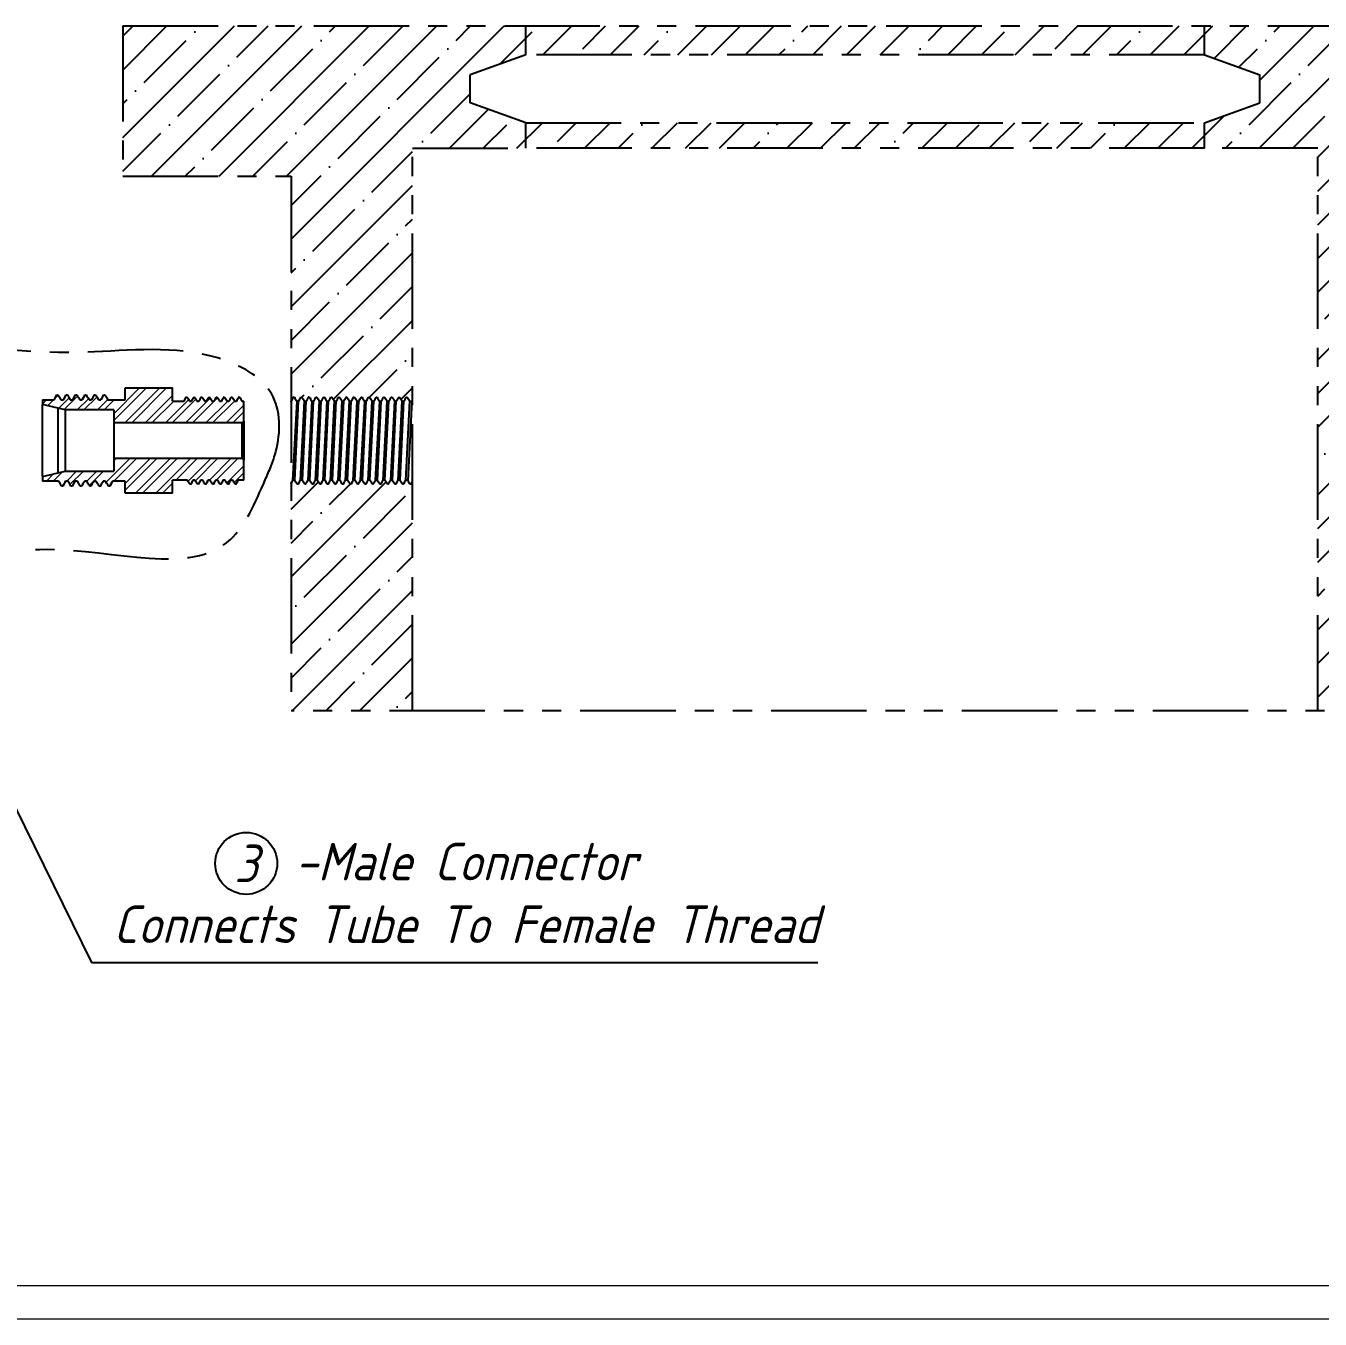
# Model space of a CAD drawing. Header units: millimetres. Extents: x 990 to 1442, y 548 to 864.
# Drawn here: x 1079.2 to 1251.4, y 548.3 to 720.3 of the extents above; entities that cross this region are included whole.
import ezdxf

# ---------------------------------------------------------------- set-up
doc = ezdxf.new("R2010")
doc.units = ezdxf.units.MM
doc.header["$LTSCALE"] = 2
doc.linetypes.add('PHANTOM', pattern=[12.7, 6.35, -1.27, 1.27, -1.27, 1.27, -1.27])
doc.linetypes.add('SLD-Solid', pattern=[0])
doc.styles.add('GENISO', font='geniso.shx', dxfattribs={"oblique": 15})
doc.dimstyles.new('Scale', dxfattribs={"dimscale": 2, "dimtxt": 2.5, "dimasz": 2.5, "dimexe": 1, "dimexo": 1, "dimgap": 0.8, "dimtad": 1, "dimdec": 0, "dimzin": 0, "dimtxsty": 'GENISO', "dimcen": 2.5, "dimclrd": 1, "dimclre": 1, "dimclrt": 7, "dimadec": 0, "dimazin": 0, "dimtfac": 1, "dimtdec": 0, "dimtmove": 0, "dimatfit": 3, "dimfxl": 1, "dimtzin": 0, "dimlwd": -1, "dimlwe": -1, "dimarcsym": 0})
pattern_1 = [(45, (1049.4016, 619.1852), (-1.34704, 1.34704), []), (45, (1050.2996, 619.1852), (-1.34704, 1.34704), [])]

msp = doc.modelspace()

# ---------------------------------------------------------------- hatches: boundary and pattern name
h = msp.add_hatch()
h.set_pattern_fill('ANSI35', color=256)
h.set_pattern_definition([(45, (-98.35, 0), (-4.490128, 4.490128), []), (45, (-93.86, 0), (-4.490128, 4.490128), [7.9375, -1.5875, 0, -1.5875])])
edge = h.paths.add_edge_path()
edge.add_line((1145.7, 707.47), (1138.31, 710.12))
edge.add_line((1138.31, 710.12), (1138.31, 713.84))
edge.add_line((1138.31, 713.84), (1145.7, 716.49))
edge.add_line((1145.7, 716.49), (1145.7, 720.34))
edge.add_line((1145.7, 720.34), (1092.08, 720.34))
edge.add_line((1092.08, 720.34), (1092.08, 700.34))
edge.add_line((1092.08, 700.34), (1114.47, 700.34))
edge.add_line((1114.47, 700.34), (1114.47, 670.43))
edge.add_spline(control_points=[(1114.47, 670.43), (1114.52, 670.51), (1114.62, 670.69), (1114.72, 670.87), (1114.78, 670.96)], knot_values=[0, 0, 0, 0, 0.493747, 1, 1, 1, 1], degree=3, periodic=0)
edge.add_line((1114.84, 671.08), (1114.99, 670.82))
edge.add_line((1114.99, 670.82), (1115.22, 670.43))
edge.add_line((1115.22, 670.43), (1115.47, 670.43))
edge.add_line((1115.47, 670.43), (1115.55, 670.57))
edge.add_line((1115.55, 670.57), (1115.64, 670.71))
edge.add_line((1115.64, 670.71), (1115.84, 671.08))
edge.add_line((1115.84, 671.08), (1115.99, 670.82))
edge.add_line((1115.99, 670.82), (1116.22, 670.43))
edge.add_line((1116.22, 670.43), (1116.47, 670.43))
edge.add_line((1116.47, 670.43), (1116.55, 670.57))
edge.add_line((1116.55, 670.57), (1116.64, 670.71))
edge.add_line((1116.64, 670.71), (1116.77, 670.94))
edge.add_spline(control_points=[(1116.77, 670.94), (1116.77, 670.97), (1116.78, 670.97), (1116.78, 670.97)], knot_values=[0, 0, 0, 0, 0.87157, 0.87157, 0.87157, 0.87157], degree=3, periodic=0)
edge.add_line((1116.88, 671.01), (1116.99, 670.82))
edge.add_line((1116.99, 670.82), (1117.22, 670.43))
edge.add_line((1117.22, 670.43), (1117.47, 670.43))
edge.add_line((1117.47, 670.43), (1117.55, 670.57))
edge.add_line((1117.55, 670.57), (1117.64, 670.71))
edge.add_line((1117.64, 670.71), (1117.84, 671.08))
edge.add_line((1117.84, 671.08), (1117.99, 670.82))
edge.add_line((1117.99, 670.82), (1118.22, 670.43))
edge.add_line((1118.22, 670.43), (1118.47, 670.43))
edge.add_line((1118.47, 670.43), (1118.55, 670.57))
edge.add_line((1118.55, 670.57), (1118.64, 670.71))
edge.add_line((1118.64, 670.71), (1118.84, 671.08))
edge.add_line((1118.84, 671.08), (1118.99, 670.82))
edge.add_line((1118.99, 670.82), (1119.22, 670.43))
edge.add_line((1119.22, 670.43), (1119.47, 670.43))
edge.add_line((1119.47, 670.43), (1119.55, 670.57))
edge.add_line((1119.55, 670.57), (1119.77, 670.94))
edge.add_spline(control_points=[(1119.77, 670.94), (1119.77, 670.96), (1119.78, 670.97), (1119.78, 670.97)], knot_values=[0, 0, 0, 0, 0.810728, 0.810728, 0.810728, 0.810728], degree=3, periodic=0)
edge.add_line((1119.87, 671.03), (1119.99, 670.82))
edge.add_line((1119.99, 670.82), (1120.07, 670.68))
edge.add_line((1120.07, 670.68), (1120.22, 670.43))
edge.add_line((1120.22, 670.43), (1120.47, 670.43))
edge.add_line((1120.47, 670.43), (1120.55, 670.57))
edge.add_line((1120.55, 670.57), (1120.64, 670.71))
edge.add_line((1120.64, 670.71), (1120.84, 671.08))
edge.add_line((1120.84, 671.08), (1120.99, 670.82))
edge.add_line((1120.99, 670.82), (1121.07, 670.68))
edge.add_line((1121.07, 670.68), (1121.22, 670.43))
edge.add_line((1121.22, 670.43), (1121.47, 670.43))
edge.add_line((1121.47, 670.43), (1121.55, 670.57))
edge.add_line((1121.55, 670.57), (1121.64, 670.71))
edge.add_line((1121.64, 670.71), (1121.77, 670.94))
edge.add_spline(control_points=[(1121.77, 670.94), (1121.77, 670.97), (1121.78, 670.97), (1121.78, 670.97)], knot_values=[0, 0, 0, 0, 0.859622, 0.859622, 0.859622, 0.859622], degree=3, periodic=0)
edge.add_line((1121.88, 671.02), (1121.99, 670.82))
edge.add_line((1121.99, 670.82), (1122.22, 670.43))
edge.add_line((1122.22, 670.43), (1122.47, 670.43))
edge.add_spline(control_points=[(1122.47, 670.43), (1122.52, 670.51), (1122.62, 670.69), (1122.73, 670.87), (1122.78, 670.96)], knot_values=[0, 0, 0, 0, 0.493747, 1, 1, 1, 1], degree=3, periodic=0)
edge.add_line((1122.85, 671.08), (1122.99, 670.82))
edge.add_line((1122.99, 670.82), (1123.22, 670.43))
edge.add_line((1123.22, 670.43), (1123.47, 670.43))
edge.add_line((1123.47, 670.43), (1123.56, 670.57))
edge.add_line((1123.56, 670.57), (1123.64, 670.71))
edge.add_line((1123.64, 670.71), (1123.85, 671.08))
edge.add_line((1123.85, 671.08), (1123.99, 670.82))
edge.add_line((1123.99, 670.82), (1124.22, 670.43))
edge.add_line((1124.22, 670.43), (1124.47, 670.43))
edge.add_line((1124.47, 670.43), (1124.56, 670.57))
edge.add_line((1124.56, 670.57), (1124.64, 670.71))
edge.add_line((1124.64, 670.71), (1124.77, 670.94))
edge.add_spline(control_points=[(1124.77, 670.94), (1124.78, 670.97), (1124.78, 670.97), (1124.79, 670.97)], knot_values=[0, 0, 0, 0, 0.87157, 0.87157, 0.87157, 0.87157], degree=3, periodic=0)
edge.add_line((1124.88, 671.01), (1124.99, 670.82))
edge.add_line((1124.99, 670.82), (1125.22, 670.43))
edge.add_line((1125.22, 670.43), (1125.47, 670.43))
edge.add_line((1125.47, 670.43), (1125.56, 670.57))
edge.add_line((1125.56, 670.57), (1125.64, 670.71))
edge.add_line((1125.64, 670.71), (1125.85, 671.08))
edge.add_line((1125.85, 671.08), (1125.99, 670.82))
edge.add_line((1125.99, 670.82), (1126.22, 670.43))
edge.add_line((1126.22, 670.43), (1126.47, 670.43))
edge.add_line((1126.47, 670.43), (1126.56, 670.57))
edge.add_line((1126.56, 670.57), (1126.64, 670.71))
edge.add_line((1126.64, 670.71), (1126.85, 671.08))
edge.add_line((1126.85, 671.08), (1126.99, 670.82))
edge.add_line((1126.99, 670.82), (1127.22, 670.43))
edge.add_line((1127.22, 670.43), (1127.47, 670.43))
edge.add_line((1127.47, 670.43), (1127.56, 670.57))
edge.add_line((1127.56, 670.57), (1127.77, 670.94))
edge.add_spline(control_points=[(1127.77, 670.94), (1127.78, 670.96), (1127.78, 670.97), (1127.79, 670.97)], knot_values=[0, 0, 0, 0, 0.810728, 0.810728, 0.810728, 0.810728], degree=3, periodic=0)
edge.add_line((1127.88, 671.03), (1127.99, 670.82))
edge.add_line((1127.99, 670.82), (1128.08, 670.68))
edge.add_line((1128.08, 670.68), (1128.22, 670.43))
edge.add_line((1128.22, 670.43), (1128.47, 670.43))
edge.add_line((1128.47, 670.43), (1128.56, 670.57))
edge.add_line((1128.56, 670.57), (1128.64, 670.71))
edge.add_line((1128.64, 670.71), (1128.85, 671.08))
edge.add_line((1128.85, 671.08), (1128.99, 670.82))
edge.add_line((1128.99, 670.82), (1129.08, 670.68))
edge.add_line((1129.08, 670.68), (1129.22, 670.43))
edge.add_line((1129.22, 670.43), (1129.47, 670.43))
edge.add_line((1129.47, 670.43), (1129.56, 670.57))
edge.add_line((1129.56, 670.57), (1129.64, 670.71))
edge.add_line((1129.64, 670.71), (1129.77, 670.94))
edge.add_spline(control_points=[(1129.77, 670.94), (1129.78, 670.97), (1129.78, 670.97), (1129.79, 670.97)], knot_values=[0, 0, 0, 0, 0.859622, 0.859622, 0.859622, 0.859622], degree=3, periodic=0)
edge.add_line((1129.88, 671.02), (1129.99, 670.82))
edge.add_line((1129.99, 670.82), (1130.22, 670.43))
edge.add_line((1130.22, 670.43), (1130.62, 670.43))
edge.add_line((1130.62, 670.43), (1130.62, 704.06))
edge.add_line((1130.62, 704.06), (1145.7, 704.06))
edge.add_line((1145.7, 704.06), (1145.7, 707.47))
h.paths.add_polyline_path([(1289.64, 720.34), (1236.03, 720.34), (1236.03, 716.49), (1243.41, 713.84), (1243.41, 710.12), (1236.03, 707.47), (1236.03, 704.06), (1251.1, 704.06), (1251.1, 629.25), (1267.26, 629.25), (1267.26, 700.34), (1289.64, 700.34)])
edge = h.paths.add_edge_path()
edge.add_spline(control_points=[(1130.62, 659.75), (1130.61, 659.72), (1130.54, 659.6), (1130.47, 659.48), (1130.42, 659.39)], knot_values=[0, 0, 0, 0, 0.1571, 0.663244, 0.663244, 0.663244, 0.663244], degree=3, periodic=0)
edge.add_line((1130.35, 659.27), (1130.2, 659.53))
edge.add_line((1130.2, 659.53), (1129.97, 659.93))
edge.add_line((1129.97, 659.93), (1129.73, 659.93))
edge.add_spline(control_points=[(1129.73, 659.93), (1129.68, 659.84), (1129.57, 659.66), (1129.47, 659.48), (1129.42, 659.39)], knot_values=[0, 0, 0, 0, 0.493857, 1, 1, 1, 1], degree=3, periodic=0)
edge.add_line((1129.35, 659.27), (1129.2, 659.53))
edge.add_line((1129.2, 659.53), (1128.97, 659.93))
edge.add_line((1128.97, 659.93), (1128.73, 659.93))
edge.add_spline(control_points=[(1128.73, 659.93), (1128.68, 659.84), (1128.57, 659.66), (1128.47, 659.48), (1128.42, 659.39)], knot_values=[0, 0, 0, 0, 0.493855, 1, 1, 1, 1], degree=3, periodic=0)
edge.add_line((1128.35, 659.27), (1128.2, 659.53))
edge.add_line((1128.2, 659.53), (1127.97, 659.93))
edge.add_line((1127.97, 659.93), (1127.73, 659.93))
edge.add_spline(control_points=[(1127.73, 659.93), (1127.68, 659.84), (1127.57, 659.66), (1127.47, 659.48), (1127.42, 659.39)], knot_values=[0, 0, 0, 0, 0.493855, 1, 1, 1, 1], degree=3, periodic=0)
edge.add_line((1127.35, 659.27), (1127.2, 659.53))
edge.add_line((1127.2, 659.53), (1126.97, 659.93))
edge.add_line((1126.97, 659.93), (1126.73, 659.93))
edge.add_spline(control_points=[(1126.73, 659.93), (1126.68, 659.84), (1126.57, 659.66), (1126.47, 659.48), (1126.42, 659.39)], knot_values=[0, 0, 0, 0, 0.493855, 1, 1, 1, 1], degree=3, periodic=0)
edge.add_line((1126.35, 659.27), (1126.2, 659.53))
edge.add_line((1126.2, 659.53), (1125.97, 659.93))
edge.add_line((1125.97, 659.93), (1125.73, 659.93))
edge.add_spline(control_points=[(1125.73, 659.93), (1125.68, 659.84), (1125.57, 659.66), (1125.47, 659.48), (1125.42, 659.39)], knot_values=[0, 0, 0, 0, 0.493855, 1, 1, 1, 1], degree=3, periodic=0)
edge.add_line((1125.35, 659.27), (1125.2, 659.53))
edge.add_line((1125.2, 659.53), (1124.97, 659.93))
edge.add_line((1124.97, 659.93), (1124.73, 659.93))
edge.add_spline(control_points=[(1124.73, 659.93), (1124.68, 659.84), (1124.57, 659.66), (1124.47, 659.48), (1124.42, 659.39)], knot_values=[0, 0, 0, 0, 0.493855, 1, 1, 1, 1], degree=3, periodic=0)
edge.add_line((1124.35, 659.27), (1124.2, 659.53))
edge.add_line((1124.2, 659.53), (1123.97, 659.93))
edge.add_line((1123.97, 659.93), (1123.73, 659.93))
edge.add_spline(control_points=[(1123.73, 659.93), (1123.68, 659.84), (1123.57, 659.66), (1123.47, 659.48), (1123.42, 659.39)], knot_values=[0, 0, 0, 0, 0.493855, 1, 1, 1, 1], degree=3, periodic=0)
edge.add_line((1123.35, 659.27), (1123.2, 659.53))
edge.add_line((1123.2, 659.53), (1122.97, 659.93))
edge.add_line((1122.97, 659.93), (1122.76, 659.93))
edge.add_spline(control_points=[(1122.76, 659.93), (1122.71, 659.84), (1122.61, 659.66), (1122.51, 659.48), (1122.45, 659.39)], knot_values=[0, 0, 0, 0, 0.493855, 1, 1, 1, 1], degree=3, periodic=0)
edge.add_line((1122.39, 659.27), (1122.24, 659.53))
edge.add_line((1122.24, 659.53), (1122.01, 659.93))
edge.add_line((1122.01, 659.93), (1121.72, 659.93))
edge.add_spline(control_points=[(1121.72, 659.93), (1121.71, 659.9), (1121.7, 659.88), (1121.68, 659.85)], knot_values=[0.865901, 0.865901, 0.865901, 0.865901, 1, 1, 1, 1], degree=3, periodic=0)
edge.add_spline(control_points=[(1121.68, 659.85), (1121.64, 659.79), (1121.56, 659.64), (1121.47, 659.48), (1121.41, 659.39)], knot_values=[0, 0, 0, 0, 0.359758, 0.865901, 0.865901, 0.865901, 0.865901], degree=3, periodic=0)
edge.add_line((1121.35, 659.27), (1121.2, 659.53))
edge.add_line((1121.2, 659.53), (1120.97, 659.93))
edge.add_line((1120.97, 659.93), (1120.72, 659.93))
edge.add_spline(control_points=[(1120.72, 659.93), (1120.67, 659.84), (1120.57, 659.66), (1120.47, 659.48), (1120.41, 659.39)], knot_values=[0, 0, 0, 0, 0.493855, 1, 1, 1, 1], degree=3, periodic=0)
edge.add_line((1120.35, 659.27), (1120.2, 659.53))
edge.add_line((1120.2, 659.53), (1119.97, 659.93))
edge.add_line((1119.97, 659.93), (1119.72, 659.93))
edge.add_spline(control_points=[(1119.72, 659.93), (1119.67, 659.84), (1119.57, 659.66), (1119.47, 659.48), (1119.41, 659.39)], knot_values=[0, 0, 0, 0, 0.493855, 1, 1, 1, 1], degree=3, periodic=0)
edge.add_line((1119.35, 659.27), (1119.2, 659.53))
edge.add_line((1119.2, 659.53), (1118.97, 659.93))
edge.add_line((1118.97, 659.93), (1118.72, 659.93))
edge.add_spline(control_points=[(1118.72, 659.93), (1118.67, 659.84), (1118.57, 659.66), (1118.47, 659.48), (1118.41, 659.39)], knot_values=[0, 0, 0, 0, 0.493855, 1, 1, 1, 1], degree=3, periodic=0)
edge.add_line((1118.35, 659.27), (1118.2, 659.53))
edge.add_line((1118.2, 659.53), (1117.97, 659.93))
edge.add_line((1117.97, 659.93), (1117.72, 659.93))
edge.add_spline(control_points=[(1117.72, 659.93), (1117.67, 659.84), (1117.57, 659.66), (1117.47, 659.48), (1117.41, 659.39)], knot_values=[0, 0, 0, 0, 0.493855, 1, 1, 1, 1], degree=3, periodic=0)
edge.add_line((1117.35, 659.27), (1117.2, 659.53))
edge.add_line((1117.2, 659.53), (1116.97, 659.93))
edge.add_line((1116.97, 659.93), (1116.72, 659.93))
edge.add_spline(control_points=[(1116.72, 659.93), (1116.67, 659.84), (1116.57, 659.66), (1116.47, 659.48), (1116.41, 659.39)], knot_values=[0, 0, 0, 0, 0.493855, 1, 1, 1, 1], degree=3, periodic=0)
edge.add_line((1116.35, 659.27), (1116.2, 659.53))
edge.add_line((1116.2, 659.53), (1115.97, 659.93))
edge.add_line((1115.97, 659.93), (1115.72, 659.93))
edge.add_spline(control_points=[(1115.72, 659.93), (1115.67, 659.84), (1115.57, 659.66), (1115.47, 659.48), (1115.41, 659.39)], knot_values=[0, 0, 0, 0, 0.493855, 1, 1, 1, 1], degree=3, periodic=0)
edge.add_line((1115.35, 659.27), (1115.2, 659.53))
edge.add_line((1115.2, 659.53), (1114.97, 659.93))
edge.add_line((1114.97, 659.93), (1114.72, 659.93))
edge.add_spline(control_points=[(1114.72, 659.93), (1114.71, 659.9), (1114.69, 659.88), (1114.68, 659.85)], knot_values=[0.865905, 0.865905, 0.865905, 0.865905, 1, 1, 1, 1], degree=3, periodic=0)
edge.add_spline(control_points=[(1114.68, 659.85), (1114.64, 659.79), (1114.57, 659.67), (1114.5, 659.54), (1114.47, 659.49)], knot_values=[0.179723, 0.179723, 0.179723, 0.179723, 0.539483, 0.865905, 0.865905, 0.865905, 0.865905], degree=3, periodic=0)
edge.add_line((1114.47, 659.49), (1114.47, 629.25))
edge.add_line((1114.47, 629.25), (1130.62, 629.25))
edge.add_line((1130.62, 629.25), (1130.62, 659.75))
h.paths.add_polyline_path([(1236.03, 720.34), (1145.7, 720.34), (1145.7, 716.49), (1236.03, 716.49)])
h.paths.add_polyline_path([(1236.03, 707.47), (1145.7, 707.47), (1145.7, 704.06), (1236.03, 704.06)])
at = {"linetype": 'Continuous', "lineweight": 18, "true_color": 0xed1f24}
h = msp.add_hatch(dxfattribs=at)
h.set_pattern_fill('ANSI32', color=240, scale=0.2, style=0)
h.set_pattern_definition(pattern_1)
h.paths.add_polyline_path([(1100.19, 670.43), (1098.69, 670.43), (1098.69, 672.18), (1092.39, 672.18), (1092.39, 670.58), (1090.09, 670.58), (1089.7, 671.25), (1089.55, 671.25), (1089.16, 670.58), (1088.84, 670.58), (1088.45, 671.25), (1088.3, 671.25), (1087.91, 670.58), (1087.59, 670.58), (1087.2, 671.25), (1087.05, 671.25), (1086.66, 670.58), (1086.34, 670.58), (1085.95, 671.25), (1085.8, 671.25), (1085.41, 670.58), (1085.09, 670.58), (1084.7, 671.25), (1084.55, 671.25), (1084.16, 670.58), (1083.84, 670.58), (1083.45, 671.25), (1083.3, 671.25), (1082.91, 670.58), (1081.39, 670.58), (1081.39, 669.98), (1084.39, 669.25), (1090.89, 669.25), (1090.89, 667.53), (1107.94, 667.53), (1108.19, 667.78), (1108.19, 670.43), (1107.94, 670.43), (1107.63, 670.97), (1107.51, 670.97), (1107.19, 670.43), (1106.94, 670.43), (1106.63, 670.97), (1106.51, 670.97), (1106.19, 670.43), (1105.94, 670.43), (1105.63, 670.97), (1105.51, 670.97), (1105.19, 670.43), (1104.94, 670.43), (1104.63, 670.97), (1104.51, 670.97), (1104.19, 670.43), (1103.94, 670.43), (1103.63, 670.97), (1103.51, 670.97), (1103.19, 670.43), (1102.94, 670.43), (1102.63, 670.97), (1102.51, 670.97), (1102.19, 670.43), (1101.94, 670.43), (1101.63, 670.97), (1101.51, 670.97), (1101.19, 670.43), (1100.94, 670.43), (1100.63, 670.97), (1100.51, 670.97)], flags=0)
h = msp.add_hatch(dxfattribs=at)
h.set_pattern_fill('ANSI32', color=240, scale=0.2, style=0)
h.set_pattern_definition(pattern_1)
h.paths.add_polyline_path([(1092.39, 658.18), (1098.69, 658.18), (1098.69, 659.93), (1100.69, 659.93), (1101.01, 659.38), (1101.13, 659.38), (1101.44, 659.93), (1101.69, 659.93), (1102.01, 659.38), (1102.13, 659.38), (1102.44, 659.93), (1102.69, 659.93), (1103.01, 659.38), (1103.13, 659.38), (1103.44, 659.93), (1103.69, 659.93), (1104.01, 659.38), (1104.13, 659.38), (1104.44, 659.93), (1104.69, 659.93), (1105.01, 659.38), (1105.13, 659.38), (1105.44, 659.93), (1105.69, 659.93), (1106.01, 659.38), (1106.13, 659.38), (1106.44, 659.93), (1106.69, 659.93), (1107.01, 659.38), (1107.13, 659.38), (1107.44, 659.93), (1108.19, 659.93), (1108.19, 662.58), (1107.94, 662.83), (1090.89, 662.83), (1090.89, 661.1), (1084.39, 661.1), (1081.39, 660.38), (1081.39, 659.78), (1083.53, 659.78), (1083.92, 659.1), (1084.08, 659.1), (1084.47, 659.78), (1084.78, 659.78), (1085.17, 659.1), (1085.33, 659.1), (1085.72, 659.78), (1086.03, 659.78), (1086.42, 659.1), (1086.58, 659.1), (1086.97, 659.78), (1087.28, 659.78), (1087.67, 659.1), (1087.83, 659.1), (1088.22, 659.78), (1088.53, 659.78), (1088.92, 659.1), (1089.08, 659.1), (1089.47, 659.78), (1089.78, 659.78), (1090.17, 659.1), (1090.33, 659.1), (1090.72, 659.78), (1092.39, 659.78)], flags=0)

# ---------------------------------------------------------------- linework, layer by layer
at = {"linetype": 'PHANTOM'}
for p, q in [((1092.08, 720.34), (1289.64, 720.34)), ((1092.08, 720.34), (1092.08, 700.34)), ((1145.7, 716.49), (1145.7, 720.34)), ((1236.03, 716.49), (1236.03, 720.34)), ((1145.7, 716.49), (1138.31, 713.84)), ((1236.03, 716.49), (1145.7, 716.49)), ((1236.03, 716.49), (1243.41, 713.84)), ((1138.31, 710.12), (1138.31, 713.84)), ((1243.41, 710.12), (1243.41, 713.84)), ((1145.7, 707.47), (1138.31, 710.12)), ((1236.03, 707.47), (1243.41, 710.12)), ((1145.7, 704.06), (1145.7, 707.47)), ((1145.7, 707.47), (1236.03, 707.47)), ((1236.03, 704.06), (1236.03, 707.47)), ((1130.62, 629.25), (1130.62, 704.06)), ((1130.62, 704.06), (1145.7, 704.06)), ((1236.03, 704.06), (1145.7, 704.06)), ((1251.1, 704.06), (1236.03, 704.06)), ((1251.1, 629.25), (1251.1, 704.06)), ((1092.08, 700.34), (1114.47, 700.34)), ((1114.47, 700.34), (1114.47, 629.25)), ((1114.47, 670.35), (1114.47, 670.43)), ((1115.22, 670.43), (1114.68, 659.85)), ((1114.97, 659.93), (1115.47, 670.43)), ((1116.22, 670.43), (1115.68, 659.85)), ((1115.97, 659.93), (1116.47, 670.43)), ((1115.97, 659.93), (1116.47, 670.43)), ((1117.22, 670.43), (1116.68, 659.85)), ((1117.22, 670.43), (1116.68, 659.85)), ((1116.97, 659.93), (1117.47, 670.43)), ((1118.22, 670.43), (1117.68, 659.85)), ((1117.97, 659.93), (1118.47, 670.43)), ((1117.97, 659.93), (1118.47, 670.43)), ((1119.22, 670.43), (1118.68, 659.85)), ((1119.22, 670.43), (1118.68, 659.85)), ((1118.97, 659.93), (1119.47, 670.43)), ((1120.22, 670.43), (1119.68, 659.85)), ((1119.97, 659.93), (1120.47, 670.43)), ((1121.22, 670.43), (1120.68, 659.85)), ((1120.97, 659.93), (1121.47, 670.43)), ((1122.22, 670.43), (1121.68, 659.85)), ((1121.97, 659.93), (1122.47, 670.43)), ((1123.22, 670.43), (1122.68, 659.85)), ((1122.97, 659.93), (1123.47, 670.43)), ((1124.22, 670.43), (1123.68, 659.85)), ((1123.97, 659.93), (1124.47, 670.43)), ((1125.22, 670.43), (1124.68, 659.85)), ((1124.97, 659.93), (1125.47, 670.43)), ((1126.22, 670.43), (1125.68, 659.85)), ((1125.97, 659.93), (1126.47, 670.43)), ((1127.22, 670.43), (1126.68, 659.85)), ((1126.97, 659.93), (1127.47, 670.43)), ((1128.22, 670.43), (1127.68, 659.85)), ((1127.97, 659.93), (1128.47, 670.43)), ((1129.22, 670.43), (1128.68, 659.85)), ((1128.97, 659.93), (1129.47, 670.43)), ((1130.22, 670.43), (1129.68, 659.85)), ((1130.56, 670.43), (1130.02, 659.85)), ((1267.26, 629.25), (1114.47, 629.25))]:
    msp.add_line(p, q, dxfattribs=at)
at = {"color": 240, "linetype": 'Continuous', "lineweight": 25, "true_color": 0xed1f24}
for p, q in [((1092.39, 670.58), (1092.39, 672.18)), ((1092.39, 672.18), (1098.69, 672.18)), ((1098.69, 670.43), (1098.69, 672.18)), ((1081.39, 670.58), (1081.39, 669.98)), ((1081.39, 670.58), (1082.91, 670.58)), ((1083.3, 671.25), (1083.45, 671.25)), ((1083.84, 670.58), (1084.16, 670.58)), ((1084.55, 671.25), (1084.7, 671.25)), ((1085.09, 670.58), (1085.41, 670.58)), ((1085.8, 671.25), (1085.95, 671.25)), ((1086.34, 670.58), (1086.66, 670.58)), ((1087.04, 671.24), (1086.89, 671)), ((1087.04, 671.24), (1087.05, 671.25)), ((1087.05, 671.25), (1087.2, 671.25)), ((1087.59, 670.58), (1087.91, 670.58)), ((1088.3, 671.25), (1088.45, 671.25)), ((1088.84, 670.58), (1089.16, 670.58)), ((1089.54, 671.24), (1089.55, 671.25)), ((1089.55, 671.25), (1089.7, 671.25)), ((1090.09, 670.58), (1092.39, 670.58)), ((1098.69, 670.43), (1100.19, 670.43)), ((1100.51, 670.97), (1100.5, 670.95)), ((1100.51, 670.97), (1100.63, 670.97)), ((1100.94, 670.43), (1101.19, 670.43)), ((1101.51, 670.97), (1101.63, 670.97)), ((1101.94, 670.43), (1102.19, 670.43)), ((1102.51, 670.97), (1102.63, 670.97)), ((1102.94, 670.43), (1103.19, 670.43)), ((1103.51, 670.97), (1103.63, 670.97)), ((1103.94, 670.43), (1104.19, 670.43)), ((1104.51, 670.97), (1104.63, 670.97)), ((1104.94, 670.43), (1105.19, 670.43)), ((1105.51, 670.97), (1105.63, 670.97)), ((1105.94, 670.43), (1106.19, 670.43)), ((1106.51, 670.97), (1106.63, 670.97)), ((1106.94, 670.43), (1107.19, 670.43)), ((1107.51, 670.97), (1107.63, 670.97)), ((1107.94, 670.43), (1108.19, 670.43)), ((1108.19, 667.78), (1108.19, 670.43)), ((1084.39, 669.25), (1081.39, 669.98)), ((1081.39, 669.98), (1081.39, 669.97)), ((1083.49, 669.18), (1083.49, 669.43)), ((1083.49, 661.18), (1083.49, 669.18)), ((1090.89, 669.25), (1084.39, 669.25)), ((1084.39, 669.25), (1084.39, 661.1)), ((1090.89, 669.25), (1090.89, 667.53)), ((1107.94, 667.53), (1090.89, 667.53)), ((1090.89, 667.53), (1090.89, 662.83)), ((1107.94, 667.53), (1108.19, 667.78)), ((1107.94, 662.83), (1107.94, 667.53)), ((1108.19, 667.78), (1108.19, 662.58)), ((1090.89, 662.83), (1090.89, 661.1)), ((1090.89, 662.83), (1107.94, 662.83)), ((1108.19, 662.58), (1107.94, 662.83)), ((1108.19, 659.93), (1108.19, 662.58)), ((1081.39, 660.38), (1084.39, 661.1)), ((1081.39, 660.38), (1081.39, 659.78)), ((1081.39, 660.38), (1081.39, 660.38)), ((1083.53, 659.78), (1081.39, 659.78)), ((1083.49, 660.88), (1083.49, 661.18)), ((1084.39, 661.1), (1090.89, 661.1)), ((1084.78, 659.78), (1084.47, 659.78)), ((1086.03, 659.78), (1085.72, 659.78)), ((1087.28, 659.78), (1086.97, 659.78)), ((1088.53, 659.78), (1088.22, 659.78)), ((1089.78, 659.78), (1089.47, 659.78)), ((1092.39, 659.78), (1090.72, 659.78)), ((1092.39, 658.18), (1092.39, 659.78)), ((1100.69, 659.93), (1098.69, 659.93)), ((1098.69, 658.18), (1098.69, 659.93)), ((1101.69, 659.93), (1101.44, 659.93)), ((1102.69, 659.93), (1102.44, 659.93)), ((1103.69, 659.93), (1103.44, 659.93)), ((1104.69, 659.93), (1104.44, 659.93)), ((1105.69, 659.93), (1105.44, 659.93)), ((1106.69, 659.93), (1106.44, 659.93)), ((1108.19, 659.93), (1107.44, 659.93)), ((1084.08, 659.1), (1083.92, 659.1)), ((1085.33, 659.1), (1085.17, 659.1)), ((1086.58, 659.1), (1086.42, 659.1)), ((1087.83, 659.1), (1087.67, 659.1)), ((1089.08, 659.1), (1088.92, 659.1)), ((1089.08, 659.1), (1089.1, 659.14)), ((1090.33, 659.1), (1090.17, 659.1)), ((1090.33, 659.1), (1090.34, 659.11)), ((1098.69, 658.18), (1092.39, 658.18)), ((1101.13, 659.38), (1101.01, 659.38)), ((1102.13, 659.38), (1102.01, 659.38)), ((1103.13, 659.38), (1103.01, 659.38)), ((1104.13, 659.38), (1104.01, 659.38)), ((1105.13, 659.38), (1105.01, 659.38)), ((1105.14, 659.39), (1105.13, 659.38)), ((1106.13, 659.38), (1106.01, 659.38)), ((1107.13, 659.38), (1107.01, 659.38)), ((1107.14, 659.39), (1107.13, 659.38))]:
    msp.add_line(p, q, dxfattribs=at)
at = {"color": 2, "linetype": 'PHANTOM', "lineweight": 25}
for p, q in [((1114.78, 670.97), (1114.91, 670.97)), ((1114.78, 670.97), (1114.78, 670.95)), ((1115.22, 670.43), (1115.47, 670.43)), ((1115.78, 670.97), (1115.91, 670.97)), ((1116.22, 670.43), (1116.47, 670.43)), ((1116.78, 670.97), (1116.91, 670.97)), ((1117.22, 670.43), (1117.47, 670.43)), ((1117.78, 670.97), (1117.91, 670.97)), ((1118.22, 670.43), (1118.47, 670.43)), ((1118.78, 670.97), (1118.91, 670.97)), ((1119.22, 670.43), (1119.47, 670.43)), ((1119.78, 670.97), (1119.91, 670.97)), ((1120.22, 670.43), (1120.47, 670.43)), ((1120.78, 670.97), (1120.91, 670.97)), ((1121.22, 670.43), (1121.47, 670.43)), ((1121.78, 670.97), (1121.91, 670.97)), ((1122.22, 670.43), (1122.47, 670.43)), ((1122.79, 670.97), (1122.78, 670.95)), ((1122.79, 670.97), (1122.91, 670.97)), ((1123.22, 670.43), (1123.47, 670.43)), ((1123.79, 670.97), (1123.91, 670.97)), ((1124.22, 670.43), (1124.47, 670.43)), ((1124.79, 670.97), (1124.91, 670.97)), ((1125.22, 670.43), (1125.47, 670.43)), ((1125.79, 670.97), (1125.91, 670.97)), ((1126.22, 670.43), (1126.47, 670.43)), ((1126.79, 670.97), (1126.91, 670.97)), ((1127.22, 670.43), (1127.47, 670.43)), ((1127.79, 670.97), (1127.91, 670.97)), ((1128.22, 670.43), (1128.47, 670.43)), ((1128.79, 670.97), (1128.91, 670.97)), ((1129.22, 670.43), (1129.47, 670.43)), ((1129.79, 670.97), (1129.91, 670.97)), ((1130.22, 670.43), (1130.62, 670.43)), ((1114.97, 659.93), (1114.72, 659.93)), ((1115.97, 659.93), (1115.72, 659.93)), ((1116.97, 659.93), (1116.72, 659.93)), ((1117.97, 659.93), (1117.72, 659.93)), ((1118.97, 659.93), (1118.72, 659.93)), ((1119.97, 659.93), (1119.72, 659.93)), ((1119.97, 659.93), (1119.72, 659.93)), ((1120.97, 659.93), (1120.72, 659.93)), ((1120.97, 659.93), (1120.72, 659.93)), ((1121.97, 659.93), (1121.72, 659.93)), ((1122.97, 659.93), (1122.72, 659.93)), ((1122.97, 659.93), (1122.72, 659.93)), ((1123.97, 659.93), (1123.72, 659.93)), ((1123.97, 659.93), (1123.72, 659.93)), ((1124.97, 659.93), (1124.72, 659.93)), ((1125.97, 659.93), (1125.72, 659.93)), ((1125.97, 659.93), (1125.72, 659.93)), ((1126.97, 659.93), (1126.72, 659.93)), ((1126.97, 659.93), (1126.72, 659.93)), ((1127.97, 659.93), (1127.72, 659.93)), ((1128.97, 659.93), (1128.72, 659.93)), ((1129.97, 659.93), (1129.72, 659.93)), ((1115.41, 659.38), (1115.28, 659.38)), ((1116.41, 659.38), (1116.28, 659.38)), ((1117.41, 659.38), (1117.28, 659.38)), ((1118.41, 659.38), (1118.28, 659.38)), ((1119.41, 659.38), (1119.28, 659.38)), ((1119.41, 659.39), (1119.41, 659.38)), ((1120.41, 659.38), (1120.28, 659.38)), ((1121.41, 659.38), (1121.28, 659.38)), ((1121.41, 659.39), (1121.41, 659.38)), ((1122.45, 659.38), (1122.32, 659.38)), ((1123.41, 659.38), (1123.29, 659.38)), ((1124.41, 659.38), (1124.29, 659.38)), ((1125.41, 659.38), (1125.29, 659.38)), ((1126.41, 659.38), (1126.29, 659.38)), ((1127.41, 659.38), (1127.29, 659.38)), ((1127.42, 659.39), (1127.41, 659.38)), ((1128.41, 659.38), (1128.29, 659.38)), ((1129.41, 659.38), (1129.29, 659.38)), ((1129.42, 659.39), (1129.41, 659.38)), ((1130.41, 659.38), (1130.29, 659.38)), ((1130.42, 659.39), (1130.41, 659.38))]:
    msp.add_line(p, q, dxfattribs=at)
at = {"color": 240, "true_color": 0xed1f24}
msp.add_line((1081.39, 660.38), (1081.39, 669.97), dxfattribs=at)
at = {"color": 7, "linetype": 'SLD-Solid', "lineweight": 15}
for points in [[(989.73, 864.17), (1441.91, 864.17), (1441.91, 548.31), (989.73, 548.31)], [(994.16, 859.74), (1437.48, 859.74), (1437.48, 552.74), (994.16, 552.74)]]:
    msp.add_lwpolyline(points, close=True, dxfattribs=at)
at = {"color": 240, "linetype": 'Continuous', "lineweight": 25, "true_color": 0xed1f24, "flags": 128}
for points in [[(1082.91, 670.58), (1083.01, 670.76), (1083.11, 670.94), (1083.3, 671.25)], [(1083.45, 671.25), (1083.56, 671.07), (1083.66, 670.89), (1083.84, 670.58)], [(1084.16, 670.58), (1084.26, 670.76), (1084.36, 670.94), (1084.55, 671.25)], [(1084.7, 671.25), (1084.81, 671.07), (1084.91, 670.89), (1085.09, 670.58)], [(1085.41, 670.58), (1085.51, 670.76), (1085.61, 670.94), (1085.8, 671.25)], [(1085.95, 671.25), (1086.06, 671.07), (1086.16, 670.89), (1086.34, 670.58)], [(1086.66, 670.58), (1086.76, 670.76), (1086.86, 670.94), (1087.05, 671.25)], [(1087.2, 671.25), (1087.31, 671.07), (1087.41, 670.89), (1087.59, 670.58)], [(1087.91, 670.58), (1088.01, 670.76), (1088.11, 670.94), (1088.3, 671.25)], [(1088.45, 671.25), (1088.56, 671.07), (1088.66, 670.89), (1088.84, 670.58)], [(1089.16, 670.58), (1089.26, 670.76), (1089.36, 670.94), (1089.55, 671.25)], [(1089.7, 671.25), (1089.81, 671.07), (1089.91, 670.89), (1090.09, 670.58)], [(1100.19, 670.43), (1100.28, 670.57), (1100.36, 670.71), (1100.51, 670.97)], [(1100.63, 670.97), (1100.72, 670.82), (1100.8, 670.68), (1100.94, 670.43)], [(1101.19, 670.43), (1101.28, 670.57), (1101.36, 670.71), (1101.51, 670.97)], [(1101.63, 670.97), (1101.72, 670.82), (1101.8, 670.68), (1101.94, 670.43)], [(1102.19, 670.43), (1102.28, 670.57), (1102.36, 670.71), (1102.51, 670.97)], [(1102.63, 670.97), (1102.72, 670.82), (1102.8, 670.68), (1102.94, 670.43)], [(1103.19, 670.43), (1103.28, 670.57), (1103.36, 670.71), (1103.51, 670.97)], [(1103.63, 670.97), (1103.72, 670.82), (1103.8, 670.68), (1103.94, 670.43)], [(1104.19, 670.43), (1104.28, 670.57), (1104.36, 670.71), (1104.51, 670.97)], [(1104.63, 670.97), (1104.72, 670.82), (1104.8, 670.68), (1104.94, 670.43)], [(1105.19, 670.43), (1105.28, 670.57), (1105.36, 670.71), (1105.51, 670.97)], [(1105.63, 670.97), (1105.72, 670.82), (1105.8, 670.68), (1105.94, 670.43)], [(1106.19, 670.43), (1106.28, 670.57), (1106.36, 670.71), (1106.51, 670.97)], [(1106.63, 670.97), (1106.72, 670.82), (1106.8, 670.68), (1106.94, 670.43)], [(1107.19, 670.43), (1107.28, 670.57), (1107.36, 670.71), (1107.51, 670.97)], [(1107.63, 670.97), (1107.72, 670.82), (1107.8, 670.68), (1107.94, 670.43)], [(1083.92, 659.1), (1083.82, 659.28), (1083.72, 659.46), (1083.53, 659.78)], [(1084.47, 659.78), (1084.37, 659.6), (1084.26, 659.42), (1084.08, 659.1)], [(1085.17, 659.1), (1085.07, 659.28), (1084.97, 659.46), (1084.78, 659.78)], [(1085.72, 659.78), (1085.62, 659.6), (1085.51, 659.42), (1085.33, 659.1)], [(1086.42, 659.1), (1086.32, 659.28), (1086.22, 659.46), (1086.03, 659.78)], [(1086.97, 659.78), (1086.87, 659.6), (1086.76, 659.42), (1086.58, 659.1)], [(1087.67, 659.1), (1087.57, 659.28), (1087.47, 659.46), (1087.28, 659.78)], [(1088.22, 659.78), (1088.12, 659.6), (1088.01, 659.42), (1087.83, 659.1)], [(1088.92, 659.1), (1088.82, 659.28), (1088.72, 659.46), (1088.53, 659.78)], [(1089.47, 659.78), (1089.37, 659.6), (1089.26, 659.42), (1089.08, 659.1)], [(1090.17, 659.1), (1090.07, 659.28), (1089.97, 659.46), (1089.78, 659.78)], [(1090.72, 659.78), (1090.62, 659.6), (1090.51, 659.42), (1090.33, 659.1)], [(1101.01, 659.38), (1100.92, 659.53), (1100.84, 659.67), (1100.69, 659.93)], [(1101.44, 659.93), (1101.36, 659.78), (1101.28, 659.64), (1101.13, 659.38)], [(1102.01, 659.38), (1101.92, 659.53), (1101.84, 659.67), (1101.69, 659.93)], [(1102.44, 659.93), (1102.36, 659.78), (1102.28, 659.64), (1102.13, 659.38)], [(1103.01, 659.38), (1102.92, 659.53), (1102.84, 659.67), (1102.69, 659.93)], [(1103.44, 659.93), (1103.36, 659.78), (1103.28, 659.64), (1103.13, 659.38)], [(1104.01, 659.38), (1103.92, 659.53), (1103.84, 659.67), (1103.69, 659.93)], [(1104.44, 659.93), (1104.36, 659.78), (1104.28, 659.64), (1104.13, 659.38)], [(1105.01, 659.38), (1104.92, 659.53), (1104.84, 659.67), (1104.69, 659.93)], [(1105.44, 659.93), (1105.36, 659.78), (1105.28, 659.64), (1105.13, 659.38)], [(1106.01, 659.38), (1105.92, 659.53), (1105.84, 659.67), (1105.69, 659.93)], [(1106.44, 659.93), (1106.36, 659.78), (1106.28, 659.64), (1106.13, 659.38)], [(1107.01, 659.38), (1106.92, 659.53), (1106.84, 659.67), (1106.69, 659.93)], [(1107.44, 659.93), (1107.36, 659.78), (1107.28, 659.64), (1107.13, 659.38)]]:
    msp.add_lwpolyline(points, dxfattribs=at)
at = {"color": 2, "linetype": 'PHANTOM', "lineweight": 25, "flags": 128}
for points in [[(1114.47, 670.43), (1114.55, 670.57), (1114.64, 670.71), (1114.78, 670.97)], [(1114.91, 670.97), (1114.99, 670.82), (1115.07, 670.68), (1115.22, 670.43)], [(1115.47, 670.43), (1115.55, 670.57), (1115.64, 670.71), (1115.78, 670.97)], [(1115.91, 670.97), (1115.99, 670.82), (1116.07, 670.68), (1116.22, 670.43)], [(1116.47, 670.43), (1116.55, 670.57), (1116.64, 670.71), (1116.78, 670.97)], [(1116.91, 670.97), (1116.99, 670.82), (1117.07, 670.68), (1117.22, 670.43)], [(1117.47, 670.43), (1117.55, 670.57), (1117.64, 670.71), (1117.78, 670.97)], [(1117.91, 670.97), (1117.99, 670.82), (1118.07, 670.68), (1118.22, 670.43)], [(1118.47, 670.43), (1118.55, 670.57), (1118.64, 670.71), (1118.78, 670.97)], [(1118.91, 670.97), (1118.99, 670.82), (1119.07, 670.68), (1119.22, 670.43)], [(1119.47, 670.43), (1119.55, 670.57), (1119.64, 670.71), (1119.78, 670.97)], [(1119.91, 670.97), (1119.99, 670.82), (1120.07, 670.68), (1120.22, 670.43)], [(1120.47, 670.43), (1120.55, 670.57), (1120.64, 670.71), (1120.78, 670.97)], [(1120.91, 670.97), (1120.99, 670.82), (1121.07, 670.68), (1121.22, 670.43)], [(1121.47, 670.43), (1121.55, 670.57), (1121.64, 670.71), (1121.78, 670.97)], [(1121.91, 670.97), (1121.99, 670.82), (1122.07, 670.68), (1122.22, 670.43)], [(1122.47, 670.43), (1122.56, 670.57), (1122.64, 670.71), (1122.79, 670.97)], [(1122.91, 670.97), (1122.99, 670.82), (1123.08, 670.68), (1123.22, 670.43)], [(1123.47, 670.43), (1123.56, 670.57), (1123.64, 670.71), (1123.79, 670.97)], [(1123.91, 670.97), (1123.99, 670.82), (1124.08, 670.68), (1124.22, 670.43)], [(1124.47, 670.43), (1124.56, 670.57), (1124.64, 670.71), (1124.79, 670.97)], [(1124.91, 670.97), (1124.99, 670.82), (1125.08, 670.68), (1125.22, 670.43)], [(1125.47, 670.43), (1125.56, 670.57), (1125.64, 670.71), (1125.79, 670.97)], [(1125.91, 670.97), (1125.99, 670.82), (1126.08, 670.68), (1126.22, 670.43)], [(1126.47, 670.43), (1126.56, 670.57), (1126.64, 670.71), (1126.79, 670.97)], [(1126.91, 670.97), (1126.99, 670.82), (1127.08, 670.68), (1127.22, 670.43)], [(1127.47, 670.43), (1127.56, 670.57), (1127.64, 670.71), (1127.79, 670.97)], [(1127.91, 670.97), (1127.99, 670.82), (1128.08, 670.68), (1128.22, 670.43)], [(1128.47, 670.43), (1128.56, 670.57), (1128.64, 670.71), (1128.79, 670.97)], [(1128.91, 670.97), (1128.99, 670.82), (1129.08, 670.68), (1129.22, 670.43)], [(1129.47, 670.43), (1129.56, 670.57), (1129.64, 670.71), (1129.79, 670.97)], [(1129.91, 670.97), (1129.99, 670.82), (1130.08, 670.68), (1130.22, 670.43)], [(1114.72, 659.93), (1114.63, 659.78), (1114.55, 659.64), (1114.47, 659.49)], [(1115.28, 659.38), (1115.2, 659.53), (1115.12, 659.67), (1114.97, 659.93)], [(1115.72, 659.93), (1115.64, 659.78), (1115.55, 659.64), (1115.41, 659.38)], [(1116.28, 659.38), (1116.2, 659.53), (1116.12, 659.67), (1115.97, 659.93)], [(1116.72, 659.93), (1116.64, 659.78), (1116.55, 659.64), (1116.41, 659.38)], [(1117.28, 659.38), (1117.2, 659.53), (1117.12, 659.67), (1116.97, 659.93)], [(1117.72, 659.93), (1117.64, 659.78), (1117.55, 659.64), (1117.41, 659.38)], [(1118.28, 659.38), (1118.2, 659.53), (1118.12, 659.67), (1117.97, 659.93)], [(1118.72, 659.93), (1118.64, 659.78), (1118.55, 659.64), (1118.41, 659.38)], [(1119.28, 659.38), (1119.2, 659.53), (1119.12, 659.67), (1118.97, 659.93)], [(1119.72, 659.93), (1119.64, 659.78), (1119.55, 659.64), (1119.41, 659.38)], [(1120.28, 659.38), (1120.2, 659.53), (1120.12, 659.67), (1119.97, 659.93)], [(1120.72, 659.93), (1120.64, 659.78), (1120.55, 659.64), (1120.41, 659.38)], [(1121.28, 659.38), (1121.2, 659.53), (1121.12, 659.67), (1120.97, 659.93)], [(1121.72, 659.93), (1121.64, 659.78), (1121.55, 659.64), (1121.41, 659.38)], [(1122.32, 659.38), (1122.24, 659.53), (1122.16, 659.67), (1122.01, 659.93)], [(1122.76, 659.93), (1122.68, 659.78), (1122.59, 659.64), (1122.45, 659.38)], [(1123.29, 659.38), (1123.2, 659.53), (1123.12, 659.67), (1122.97, 659.93)], [(1123.72, 659.93), (1123.64, 659.78), (1123.56, 659.64), (1123.41, 659.38)], [(1124.29, 659.38), (1124.2, 659.53), (1124.12, 659.67), (1123.97, 659.93)], [(1124.72, 659.93), (1124.64, 659.78), (1124.56, 659.64), (1124.41, 659.38)], [(1125.29, 659.38), (1125.2, 659.53), (1125.12, 659.67), (1124.97, 659.93)], [(1125.72, 659.93), (1125.64, 659.78), (1125.56, 659.64), (1125.41, 659.38)], [(1126.29, 659.38), (1126.2, 659.53), (1126.12, 659.67), (1125.97, 659.93)], [(1126.72, 659.93), (1126.64, 659.78), (1126.56, 659.64), (1126.41, 659.38)], [(1127.29, 659.38), (1127.2, 659.53), (1127.12, 659.67), (1126.97, 659.93)], [(1127.72, 659.93), (1127.64, 659.78), (1127.56, 659.64), (1127.41, 659.38)], [(1128.29, 659.38), (1128.2, 659.53), (1128.12, 659.67), (1127.97, 659.93)], [(1128.72, 659.93), (1128.64, 659.78), (1128.56, 659.64), (1128.41, 659.38)], [(1129.29, 659.38), (1129.2, 659.53), (1129.12, 659.67), (1128.97, 659.93)], [(1129.72, 659.93), (1129.64, 659.78), (1129.56, 659.64), (1129.41, 659.38)], [(1130.29, 659.38), (1130.2, 659.53), (1130.12, 659.67), (1129.97, 659.93)], [(1130.62, 659.75), (1130.56, 659.64), (1130.41, 659.38)]]:
    msp.add_lwpolyline(points, dxfattribs=at)
msp.add_circle((1108.5, 608.93), 4.12)
at = {"linetype": 'PHANTOM'}
msp.add_spline([(1111.03, 659.96), (1106.41, 652.03), (1082.01, 650.72), (1051.69, 648), (1040.2, 657.11), (1040.44, 666.7), (1049.32, 680.07), (1068.86, 678.53), (1088.29, 676.99), (1105.82, 675.81), (1111.86, 671.43), (1112.45, 663.74), (1111.03, 659.96)], degree=3, dxfattribs=at)
at = {"color": 240, "linetype": 'Continuous', "lineweight": 25, "true_color": 0xed1f24}
for points, knots in [([(1083.1, 670.92), (1083.1, 670.91), (1083.03, 670.8), (1082.96, 670.69), (1082.9, 670.58)], [0, 0, 0, 0, 0.034446, 1, 1, 1, 1]), ([(1084.35, 670.92), (1084.35, 670.91), (1084.28, 670.8), (1084.21, 670.69), (1084.15, 670.58)], [0, 0, 0, 0, 0.034446, 1, 1, 1, 1]), ([(1085.6, 670.92), (1085.6, 670.91), (1085.53, 670.8), (1085.46, 670.69), (1085.4, 670.58)], [0, 0, 0, 0, 0.034446, 1, 1, 1, 1]), ([(1086.85, 670.92), (1086.85, 670.91), (1086.78, 670.8), (1086.71, 670.69), (1086.65, 670.58)], [0, 0, 0, 0, 0.034447, 1, 1, 1, 1]), ([(1088.29, 671.24), (1088.22, 671.13), (1088.09, 670.91), (1087.96, 670.69), (1087.9, 670.58)], [0, 0, 0, 0, 0.507547, 1, 1, 1, 1]), ([(1089.54, 671.24), (1089.47, 671.13), (1089.34, 670.91), (1089.21, 670.69), (1089.15, 670.58)], [0, 0, 0, 0, 0.507547, 1, 1, 1, 1]), ([(1100.5, 670.96), (1100.45, 670.87), (1100.35, 670.69), (1100.24, 670.51), (1100.19, 670.43)], [0, 0, 0, 0, 0.506253, 1, 1, 1, 1]), ([(1102.51, 670.97), (1102.5, 670.97), (1102.5, 670.97), (1102.49, 670.93), (1102.49, 670.93)], [0, 0, 0, 0, 0.96273, 1, 1, 1, 1]), ([(1105.51, 670.97), (1105.5, 670.97), (1105.5, 670.96), (1105.49, 670.93), (1105.49, 670.92)], [0, 0, 0, 0, 0.835568, 1, 1, 1, 1]), ([(1107.51, 670.97), (1107.5, 670.97), (1107.5, 670.97), (1107.49, 670.93), (1107.49, 670.93)], [0, 0, 0, 0, 0.9397544, 1, 1, 1, 1]), ([(1084.1, 659.14), (1084.17, 659.25), (1084.29, 659.47), (1084.41, 659.68), (1084.47, 659.78)], [0, 0, 0, 0, 0.532068, 1, 1, 1, 1]), ([(1085.35, 659.14), (1085.42, 659.25), (1085.54, 659.47), (1085.66, 659.68), (1085.72, 659.78)], [0, 0, 0, 0, 0.5320674, 1, 1, 1, 1]), ([(1090.34, 659.11), (1090.4, 659.22), (1090.53, 659.44), (1090.66, 659.67), (1090.73, 659.78)], [0, 0, 0, 0, 0.506014, 1, 1, 1, 1]), ([(1101.14, 659.39), (1101.19, 659.48), (1101.29, 659.66), (1101.4, 659.84), (1101.45, 659.93)], [0, 0, 0, 0, 0.506145, 1, 1, 1, 1]), ([(1102.14, 659.39), (1102.19, 659.48), (1102.29, 659.66), (1102.4, 659.84), (1102.45, 659.93)], [0, 0, 0, 0, 0.506145, 1, 1, 1, 1]), ([(1103.14, 659.39), (1103.19, 659.48), (1103.29, 659.66), (1103.4, 659.84), (1103.45, 659.93)], [0, 0, 0, 0, 0.506145, 1, 1, 1, 1]), ([(1104.14, 659.39), (1104.19, 659.48), (1104.29, 659.66), (1104.4, 659.84), (1104.45, 659.93)], [0, 0, 0, 0, 0.506145, 1, 1, 1, 1]), ([(1105.14, 659.39), (1105.19, 659.48), (1105.29, 659.66), (1105.4, 659.84), (1105.45, 659.93)], [0, 0, 0, 0, 0.506145, 1, 1, 1, 1]), ([(1106.14, 659.39), (1106.19, 659.48), (1106.29, 659.66), (1106.4, 659.84), (1106.45, 659.93)], [0, 0, 0, 0, 0.506145, 1, 1, 1, 1]), ([(1107.14, 659.39), (1107.19, 659.48), (1107.29, 659.66), (1107.4, 659.84), (1107.45, 659.93)], [0, 0, 0, 0, 0.5061432, 1, 1, 1, 1])]:
    msp.add_open_spline(points, degree=3, knots=knots, dxfattribs=at)
at = {"color": 2, "linetype": 'PHANTOM', "lineweight": 25}
for points, knots in [([(1114.78, 670.96), (1114.72, 670.87), (1114.62, 670.69), (1114.52, 670.51), (1114.47, 670.43)], [0, 0, 0, 0, 0.506253, 1, 1, 1, 1]), ([(1116.78, 670.97), (1116.78, 670.97), (1116.77, 670.97), (1116.76, 670.93), (1116.76, 670.93)], [0, 0, 0, 0, 0.96273, 1, 1, 1, 1]), ([(1119.78, 670.97), (1119.78, 670.97), (1119.77, 670.96), (1119.77, 670.93), (1119.76, 670.92)], [0, 0, 0, 0, 0.835568, 1, 1, 1, 1]), ([(1121.78, 670.97), (1121.78, 670.97), (1121.77, 670.97), (1121.76, 670.93), (1121.76, 670.93)], [0, 0, 0, 0, 0.9397544, 1, 1, 1, 1]), ([(1122.78, 670.96), (1122.73, 670.87), (1122.62, 670.69), (1122.52, 670.51), (1122.47, 670.43)], [0, 0, 0, 0, 0.506253, 1, 1, 1, 1]), ([(1124.79, 670.97), (1124.78, 670.97), (1124.77, 670.97), (1124.77, 670.93), (1124.77, 670.93)], [0, 0, 0, 0, 0.96273, 1, 1, 1, 1]), ([(1127.79, 670.97), (1127.78, 670.97), (1127.78, 670.96), (1127.77, 670.93), (1127.77, 670.92)], [0, 0, 0, 0, 0.835568, 1, 1, 1, 1]), ([(1129.79, 670.97), (1129.78, 670.97), (1129.77, 670.97), (1129.77, 670.93), (1129.77, 670.93)], [0, 0, 0, 0, 0.9397544, 1, 1, 1, 1]), ([(1114.47, 659.49), (1114.5, 659.54), (1114.58, 659.69), (1114.67, 659.84), (1114.72, 659.93)], [0.1797226, 0.1797226, 0.1797226, 0.1797226, 0.5061447, 1, 1, 1, 1]), ([(1115.41, 659.39), (1115.47, 659.48), (1115.57, 659.66), (1115.67, 659.84), (1115.72, 659.93)], [0, 0, 0, 0, 0.506145, 1, 1, 1, 1]), ([(1116.41, 659.39), (1116.47, 659.48), (1116.57, 659.66), (1116.67, 659.84), (1116.72, 659.93)], [0, 0, 0, 0, 0.506145, 1, 1, 1, 1]), ([(1117.41, 659.39), (1117.47, 659.48), (1117.57, 659.66), (1117.67, 659.84), (1117.72, 659.93)], [0, 0, 0, 0, 0.506145, 1, 1, 1, 1]), ([(1118.41, 659.39), (1118.47, 659.48), (1118.57, 659.66), (1118.67, 659.84), (1118.72, 659.93)], [0, 0, 0, 0, 0.506145, 1, 1, 1, 1]), ([(1119.41, 659.39), (1119.47, 659.48), (1119.57, 659.66), (1119.67, 659.84), (1119.72, 659.93)], [0, 0, 0, 0, 0.506145, 1, 1, 1, 1]), ([(1120.41, 659.39), (1120.47, 659.48), (1120.57, 659.66), (1120.67, 659.84), (1120.72, 659.93)], [0, 0, 0, 0, 0.506145, 1, 1, 1, 1]), ([(1121.41, 659.39), (1121.47, 659.48), (1121.57, 659.66), (1121.67, 659.84), (1121.72, 659.93)], [0, 0, 0, 0, 0.5061432, 1, 1, 1, 1]), ([(1122.45, 659.39), (1122.51, 659.48), (1122.61, 659.66), (1122.71, 659.84), (1122.76, 659.93)], [0, 0, 0, 0, 0.506145, 1, 1, 1, 1]), ([(1123.42, 659.39), (1123.47, 659.48), (1123.57, 659.66), (1123.68, 659.84), (1123.73, 659.93)], [0, 0, 0, 0, 0.506145, 1, 1, 1, 1]), ([(1124.42, 659.39), (1124.47, 659.48), (1124.57, 659.66), (1124.68, 659.84), (1124.73, 659.93)], [0, 0, 0, 0, 0.506145, 1, 1, 1, 1]), ([(1125.42, 659.39), (1125.47, 659.48), (1125.57, 659.66), (1125.68, 659.84), (1125.73, 659.93)], [0, 0, 0, 0, 0.506145, 1, 1, 1, 1]), ([(1126.42, 659.39), (1126.47, 659.48), (1126.57, 659.66), (1126.68, 659.84), (1126.73, 659.93)], [0, 0, 0, 0, 0.506145, 1, 1, 1, 1]), ([(1127.42, 659.39), (1127.47, 659.48), (1127.57, 659.66), (1127.68, 659.84), (1127.73, 659.93)], [0, 0, 0, 0, 0.506145, 1, 1, 1, 1]), ([(1128.42, 659.39), (1128.47, 659.48), (1128.57, 659.66), (1128.68, 659.84), (1128.73, 659.93)], [0, 0, 0, 0, 0.506145, 1, 1, 1, 1]), ([(1129.42, 659.39), (1129.47, 659.48), (1129.57, 659.66), (1129.68, 659.84), (1129.73, 659.93)], [0, 0, 0, 0, 0.5061432, 1, 1, 1, 1]), ([(1130.42, 659.39), (1130.47, 659.48), (1130.54, 659.6), (1130.61, 659.72), (1130.62, 659.75)], [0, 0, 0, 0, 0.5061432, 0.6632436, 0.6632436, 0.6632436, 0.6632436])]:
    msp.add_open_spline(points, degree=3, knots=knots, dxfattribs=at)

# ---------------------------------------------------------------- texts
at = {"color": 7, "char_height": 5, "attachment_point": 5, "style": 'GENISO'}
for s, insert in [('-Male Connector\\PConnects Tube To Female Thread', (1137.76, 605)), ('3', (1108.5, 608.93))]:
    msp.add_mtext(s, dxfattribs=dict(at, insert=insert))

# ---------------------------------------------------------------- leaders
msp.add_leader([(1062.39, 647.56), (1087.91, 595.73), (1184.57, 595.73)], dimstyle='Scale')

doc.saveas('drawing.dxf')
